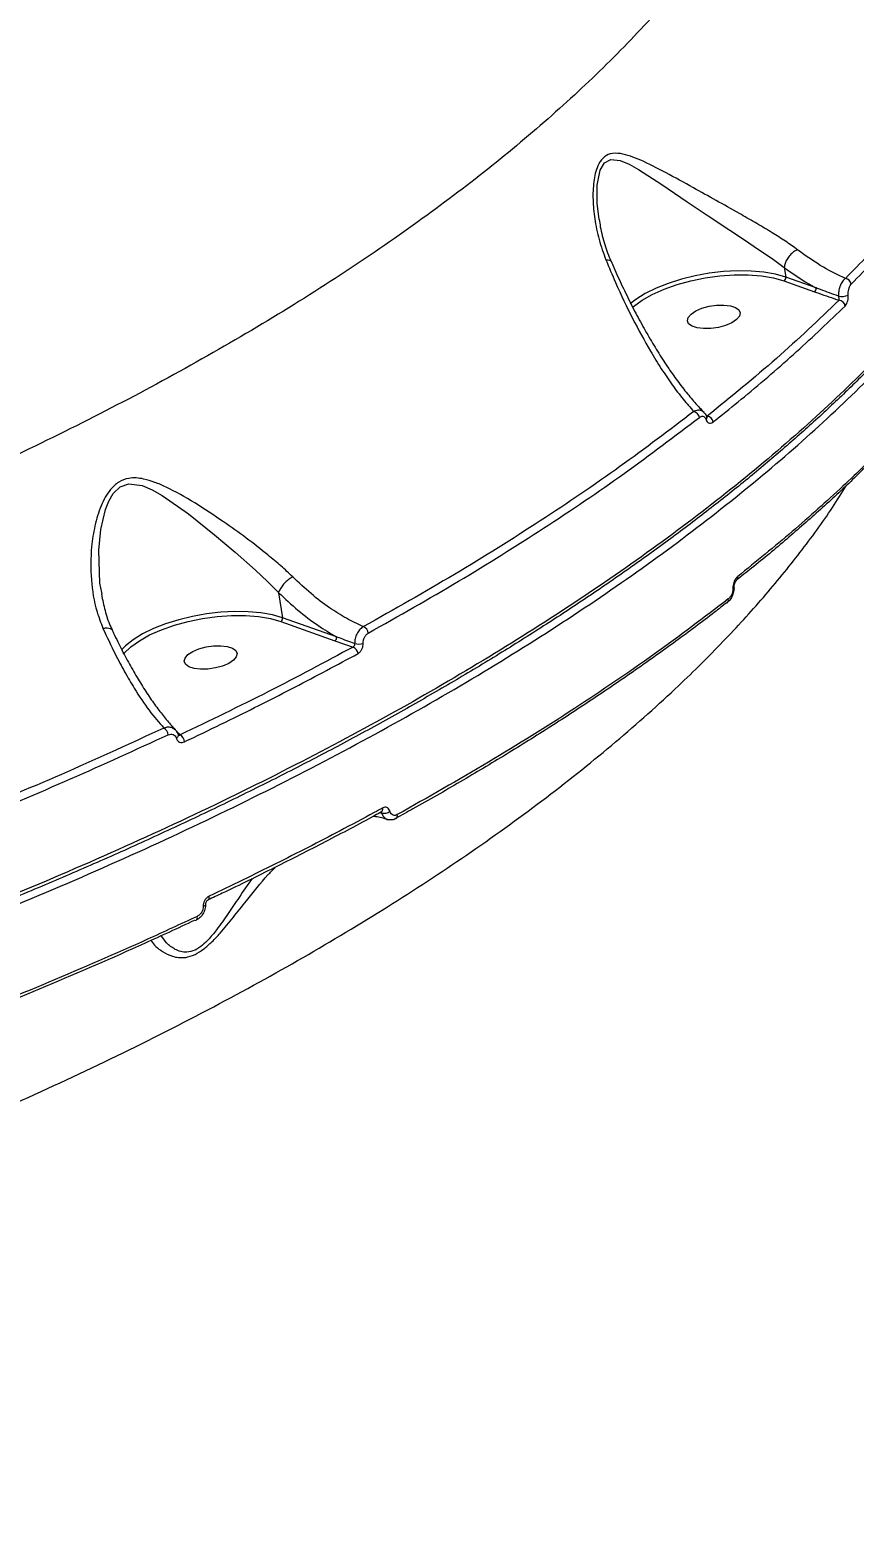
# Model space of a CAD drawing. Header units: millimetres. Extents: x -6028 to 5958, y -6064 to 4137.
# Drawn here: x 1688.6 to 1827.5, y -788.9 to -536.3 of the extents above; entities that cross this region are included whole.
import ezdxf

# ---------------------------------------------------------------- set-up
doc = ezdxf.new("R2010")
doc.units = ezdxf.units.MM
for name, color, linetype in [('DIKOM_ОБЪЕКТ', 7, 'Continuous'), ('DIKOM_РАЗМЕР_ЗОНА', 7, 'Continuous'), ('DIKOM_РАЗМЕР_ОБЪЕКТА', 7, 'Continuous')]:
    doc.layers.add(name, color=color, linetype=linetype)
doc.styles.add('style1', font='arial.ttf', dxfattribs={"width": 0.8})
doc.dimstyles.new('1-50', dxfattribs={"dimtxt": 300, "dimasz": 200, "dimexe": 100, "dimexo": 0, "dimgap": 100, "dimtad": 1, "dimtxsty": 'style1', "dimcen": 200, "dimclrd": 7, "dimclre": 7, "dimclrt": 7, "dimadec": 1, "dimazin": 2, "dimtfac": 1, "dimtmove": 0, "dimatfit": 2, "dimfxl": 0, "dimlwd": 25, "dimlwe": 18, "dimarcsym": 0})

# ---------------------------------------------------------------- blocks, each defined once
blk = doc.blocks.new('*D9')
at = {"layer": 'Defpoints', "color": 0, "transparency": 16777216}
for p in [(-6027.56, 1459.58), (4556.58, 1382.7), (4556.58, -5964.37)]:
    blk.add_point(p, dxfattribs=at)
at = {"layer": 'DIKOM_РАЗМЕР_ЗОНА', "color": 7, "lineweight": 18, "transparency": 16777216}
for p, q in [((-6027.56, 1459.58), (-6027.56, -6064.37)), ((4556.58, 1382.7), (4556.58, -6064.37))]:
    blk.add_line(p, q, dxfattribs=at)
at = {"layer": 'DIKOM_РАЗМЕР_ЗОНА', "color": 7, "lineweight": 25, "transparency": 16777216}
blk.add_line((-5827.56, -5964.37), (4356.58, -5964.37), dxfattribs=at)
at = {"layer": 'DIKOM_РАЗМЕР_ЗОНА', "color": 7, "transparency": 16777216}
for points in [[(-5827.56, -5931.03), (-5827.56, -5997.7), (-6027.56, -5964.37)], [(4356.58, -5931.03), (4356.58, -5997.7), (4556.58, -5964.37)]]:
    blk.add_solid(points, dxfattribs=at)
at = {"layer": 'DIKOM_РАЗМЕР_ЗОНА', "color": 7, "transparency": 16777216, "insert": (157.08, -5711.2), "char_height": 300, "attachment_point": 5, "style": 'style1'}
blk.add_mtext('10600', dxfattribs=at)
blk = doc.blocks.new('*D10')
at = {"layer": 'Defpoints', "color": 0, "transparency": 16777216}
for p in [(1555.59, 4137.49), (5858.35, 4137.49), (1555.59, -4898.38)]:
    blk.add_point(p, dxfattribs=at)
at = {"layer": 'DIKOM_РАЗМЕР_ЗОНА', "color": 7, "lineweight": 18, "transparency": 16777216}
for p, q in [((1555.59, 4137.49), (5958.35, 4137.49)), ((1555.59, -4898.38), (5958.35, -4898.38))]:
    blk.add_line(p, q, dxfattribs=at)
at = {"layer": 'DIKOM_РАЗМЕР_ЗОНА', "color": 7, "lineweight": 25, "transparency": 16777216}
blk.add_line((5858.35, -4698.38), (5858.35, 3937.49), dxfattribs=at)
at = {"layer": 'DIKOM_РАЗМЕР_ЗОНА', "color": 7, "transparency": 16777216}
for points in [[(5825.01, 3937.49), (5891.68, 3937.49), (5858.35, 4137.49)], [(5825.01, -4698.38), (5891.68, -4698.38), (5858.35, -4898.38)]]:
    blk.add_solid(points, dxfattribs=at)
at = {"layer": 'DIKOM_РАЗМЕР_ЗОНА', "color": 7, "transparency": 16777216, "insert": (5605.17, 52.12), "char_height": 300, "attachment_point": 5, "rotation": 90, "style": 'style1'}
blk.add_mtext('9050', dxfattribs=at)
blk = doc.blocks.new('*D11')
at = {"layer": 'Defpoints', "color": 0, "transparency": 16777216}
for p in [(259.43, 2965.58), (1920.55, -3002.33), (4022.59, -3002.33)]:
    blk.add_point(p, dxfattribs=at)
at = {"layer": 'DIKOM_РАЗМЕР_ОБЪЕКТА', "color": 7, "lineweight": 18, "transparency": 16777216}
for p, q in [((259.43, 2965.58), (4122.59, 2965.58)), ((1920.55, -3002.33), (4122.59, -3002.33))]:
    blk.add_line(p, q, dxfattribs=at)
at = {"layer": 'DIKOM_РАЗМЕР_ОБЪЕКТА', "color": 7, "lineweight": 25, "transparency": 16777216}
blk.add_line((4022.59, 2765.58), (4022.59, -2802.33), dxfattribs=at)
at = {"layer": 'DIKOM_РАЗМЕР_ОБЪЕКТА', "color": 7, "transparency": 16777216}
for points in [[(3989.25, 2765.58), (4055.92, 2765.58), (4022.59, 2965.58)], [(3989.25, -2802.33), (4055.92, -2802.33), (4022.59, -3002.33)]]:
    blk.add_solid(points, dxfattribs=at)
at = {"layer": 'DIKOM_РАЗМЕР_ОБЪЕКТА', "color": 7, "transparency": 16777216, "insert": (3769.41, -24.42), "char_height": 300, "attachment_point": 5, "rotation": 90, "style": 'style1'}
blk.add_mtext('6000', dxfattribs=at)
blk = doc.blocks.new('*D12')
at = {"layer": 'Defpoints', "color": 0, "transparency": 16777216}
for p in [(3056.58, 1987.9), (-4027.97, 676.5), (3056.58, -3714.77)]:
    blk.add_point(p, dxfattribs=at)
at = {"layer": 'DIKOM_РАЗМЕР_ОБЪЕКТА', "color": 7, "lineweight": 18, "transparency": 16777216}
for p, q in [((3056.58, 1987.9), (3056.58, -3814.77)), ((-4027.97, 676.5), (-4027.97, -3814.77))]:
    blk.add_line(p, q, dxfattribs=at)
at = {"layer": 'DIKOM_РАЗМЕР_ОБЪЕКТА', "color": 7, "lineweight": 25, "transparency": 16777216}
blk.add_line((-3827.97, -3714.77), (2856.58, -3714.77), dxfattribs=at)
at = {"layer": 'DIKOM_РАЗМЕР_ОБЪЕКТА', "color": 7, "transparency": 16777216}
for points in [[(-3827.97, -3681.44), (-3827.97, -3748.11), (-4027.97, -3714.77)], [(2856.58, -3681.44), (2856.58, -3748.11), (3056.58, -3714.77)]]:
    blk.add_solid(points, dxfattribs=at)
at = {"layer": 'DIKOM_РАЗМЕР_ОБЪЕКТА', "color": 7, "transparency": 16777216, "insert": (20, -3461.6), "char_height": 300, "attachment_point": 5, "style": 'style1'}
blk.add_mtext('7100', dxfattribs=at)

msp = doc.modelspace()

# ---------------------------------------------------------------- linework, layer by layer
at = {"layer": 'DIKOM_ОБЪЕКТ', "color": 7, "linetype": 'Continuous', "lineweight": 15}
for p, q in [((1815.711, -576.379), (1815.711, -576.383)), ((1815.711, -576.383), (1815.966, -577.982)), ((1821.109, -579.806), (1815.966, -577.982)), ((1815.667, -578.618), (1820.809, -580.443)), ((1802.754, -601.398), (1802.462, -601.131)), ((1700.78, -631.418), (1700.719, -631.11)), ((1730.53, -631.16), (1731.205, -635.386)), ((1730.905, -636.022), (1740.007, -639.252)), ((1740.307, -638.615), (1731.205, -635.386)), ((1740.007, -639.252), (1743.077, -640.319)), ((1713.922, -655.142), (1713.333, -654.598)), ((1747.633, -668.207), (1747.888, -668.291)), ((1750.264, -669.24), (1750.308, -669.219))]:
    msp.add_line(p, q, dxfattribs=at)
at = {"layer": 'DIKOM_ОБЪЕКТ', "color": 7, "linetype": 'Continuous', "lineweight": 15, "flags": 128}
for points in [[(1784.537, -568.277), (1784.206, -565.547), (1784.212, -562.5), (1784.721, -559.942), (1785.461, -558.727), (1786.513, -558.185), (1788.084, -558.346), (1789.605, -558.972), (1791.172, -559.846), (1795.112, -562.391), (1799.356, -565.292), (1802.884, -567.663), (1806.549, -570.089), (1808.997, -571.701), (1811.408, -573.307), (1813.659, -574.859), (1815.711, -576.379), (1815.711, -576.379), (1815.711, -576.379)], [(1815.966, -577.982), (1814.239, -577.492), (1812.284, -577.149), (1810.144, -576.959), (1807.867, -576.927), (1805.5, -577.054), (1803.096, -577.335), (1800.707, -577.766), (1798.385, -578.338), (1796.179, -579.037), (1794.138, -579.848), (1792.306, -580.755), (1790.723, -581.736), (1789.753, -582.481)], [(1790.155, -583.063), (1790.318, -582.925), (1791.756, -581.882), (1793.487, -580.907), (1795.468, -580.023), (1797.652, -579.251), (1799.985, -578.61), (1802.411, -578.116), (1804.872, -577.78), (1807.308, -577.611), (1809.661, -577.612), (1811.873, -577.784), (1813.891, -578.122), (1815.667, -578.618)], [(1799.394, -585.321), (1799.532, -584.764), (1800.02, -584.2), (1800.817, -583.674), (1801.859, -583.229), (1803.063, -582.901), (1804.33, -582.716), (1805.558, -582.691), (1806.647, -582.826), (1807.509, -583.11), (1808.074, -583.522), (1808.297, -584.026), (1808.159, -584.583), (1807.672, -585.147), (1806.874, -585.673), (1805.832, -586.118), (1804.628, -586.446), (1803.361, -586.631), (1802.134, -586.656), (1801.045, -586.521), (1800.183, -586.237), (1799.617, -585.826), (1799.394, -585.321)], [(1700.719, -631.11), (1700.414, -629.571), (1700.236, -623.994), (1700.574, -620.506), (1701.375, -617.13), (1701.93, -615.726), (1702.667, -614.46), (1703.855, -613.301), (1705.311, -612.794), (1707.538, -613.105), (1709.243, -613.833), (1710.915, -614.787), (1715.33, -617.861), (1719.747, -621.386), (1723.229, -624.316), (1726.636, -627.346), (1728.65, -629.248), (1730.529, -631.153), (1730.531, -631.154), (1730.531, -631.154)], [(1806.04, -632.903), (1806.064, -632.887), (1806.091, -632.867)], [(1731.205, -635.386), (1729.484, -634.898), (1727.537, -634.555), (1725.407, -634.365), (1723.139, -634.331), (1720.782, -634.454), (1718.387, -634.731), (1716.006, -635.158), (1713.689, -635.723), (1711.487, -636.416), (1709.447, -637.221), (1707.613, -638.121), (1706.024, -639.096), (1704.715, -640.126), (1704.049, -640.792)], [(1704.351, -641.524), (1704.489, -641.362), (1705.612, -640.282), (1707.059, -639.246), (1708.794, -638.277), (1710.775, -637.4), (1712.956, -636.635), (1715.284, -636), (1717.703, -635.511), (1720.155, -635.179), (1722.582, -635.013), (1724.924, -635.017), (1727.127, -635.19), (1729.136, -635.527), (1730.905, -636.022)], [(1714.633, -642.725), (1714.771, -642.168), (1715.258, -641.604), (1716.055, -641.078), (1717.098, -640.633), (1718.301, -640.305), (1719.568, -640.12), (1720.796, -640.095), (1721.885, -640.23), (1722.747, -640.514), (1723.312, -640.925), (1723.535, -641.43), (1723.397, -641.987), (1722.91, -642.551), (1722.113, -643.077), (1721.07, -643.522), (1719.867, -643.85), (1718.6, -644.035), (1717.372, -644.06), (1716.283, -643.925), (1715.421, -643.641), (1714.856, -643.23), (1714.633, -642.725)], [(1713.294, -655.689), (1713.405, -655.607), (1713.498, -655.521), (1713.569, -655.433), (1713.618, -655.346), (1713.642, -655.261), (1713.642, -655.181), (1713.635, -655.154)], [(1718.197, -683.734), (1718.192, -683.772), (1718.162, -683.827), (1718.109, -683.88), (1718.031, -683.931), (1717.933, -683.977), (1717.815, -684.017)], [(1718.633, -682.95), (1718.677, -682.926), (1718.753, -682.854), (1718.808, -682.75), (1718.841, -682.619), (1718.851, -682.467), (1718.836, -682.298)]]:
    msp.add_lwpolyline(points, dxfattribs=at)
at = {"layer": 'DIKOM_ОБЪЕКТ', "color": 7, "linetype": 'Continuous', "lineweight": 15}
for centre, radius, start, end in [((1815.343, -578.077), 0.631, 300.85104, 8.70481), ((1825.846, -579.381), 1.196, 11.0887, 81.1082), ((1820.486, -579.902), 0.63, 300.84258, 8.73234), ((1825.407, -578.434), 2.805, 258.77634, 292.90351), ((1824.808, -583.074), 1.195, 10.83405, 82.90088), ((1800.171, -601.855), 1.268, 10.17513, 75.46209), ((1802.272, -601.698), 0.424, 312.02688, 10.25869), ((1802.493, -602.623), 1.252, 9.9757, 77.99112), ((1807.217, -628.573), 0.678, 309.52981, 12.35419), ((1807.005, -630.119), 0.248, 287.21887, 346.87713), ((1805.631, -632.361), 0.684, 312.28829, 12.10754), ((1730.581, -635.481), 0.631, 300.85851, 8.7156), ((1739.684, -638.711), 0.63, 300.84258, 8.73234), ((1744.203, -638.187), 1.45, 8.65447, 64.13736), ((1742.49, -641.626), 1.433, 8.20787, 65.79998), ((1743.991, -637.19), 2.628, 255.45913, 287.30208), ((1710.339, -655.328), 1.602, 8.05101, 57.4086), ((1713.143, -656.486), 1.554, 7.6339, 59.914), ((1747.495, -667.62), 0.593, 305.86374, 17.5985), ((1748.287, -666.687), 1.653, 256.02785, 307.29727), ((1749.943, -668.741), 0.602, 307.33401, 16.95288), ((1716.489, -686.056), 0.322, 247.94103, 294.77605), ((1716.258, -685.895), 0.582, 308.96783, 18.97452)]:
    msp.add_arc(centre, radius, start, end, dxfattribs=at)
for points, knots in [([(1822.331, -486.093), (1821.326, -489.175), (1819.317, -495.341), (1814.854, -504.666), (1809.295, -514.102), (1802.503, -523.629), (1794.501, -533.211), (1785.458, -542.64), (1775.432, -551.885), (1764.497, -560.922), (1752.477, -569.899), (1739.366, -578.78), (1725.185, -587.531), (1710.242, -595.961), (1694.606, -604.05), (1678.358, -611.782), (1661.239, -619.282), (1643.272, -626.512), (1624.5, -633.439), (1605.323, -639.915), (1585.818, -645.928), (1566.063, -651.474), (1545.748, -656.64), (1524.92, -661.392), (1503.642, -665.7), (1482.362, -669.475), (1461.151, -672.713), (1440.079, -675.424), (1418.821, -677.65), (1397.445, -679.359), (1376.022, -680.537), (1356.496, -681.102), (1338.835, -681.228), (1328.331, -681.029), (1323.074, -680.929)], [0, 0, 0, 0, 0.03117829, 0.06238085, 0.09355914, 0.12564394, 0.15775503, 0.1898398, 0.2210201, 0.25222425, 0.2834045, 0.31548956, 0.34760088, 0.37968606, 0.4108889, 0.44211579, 0.4733187, 0.50542548, 0.53755842, 0.56966526, 0.60091958, 0.63219774, 0.66345209, 0.69560995, 0.72779388, 0.75995184, 0.79128411, 0.82264052, 0.8539729, 0.8862089, 0.91847109, 0.95070721, 0.97533043, 1, 1, 1, 1]), ([(1262.195, -748.161), (1266.22, -748.525), (1277.144, -749.513), (1295.475, -750.648), (1317.272, -751.409), (1339.548, -751.581), (1362.189, -751.174), (1385.092, -750.186), (1408.187, -748.614), (1431.44, -746.451), (1454.809, -743.711), (1478.22, -740.408), (1501.564, -736.559), (1524.733, -732.18), (1547.651, -727.28), (1570.276, -721.857), (1592.576, -715.931), (1614.484, -709.523), (1635.9, -702.666), (1656.721, -695.39), (1676.879, -687.714), (1696.325, -679.643), (1715.042, -671.198), (1732.977, -662.409), (1750.049, -653.317), (1766.177, -643.964), (1781.301, -634.377), (1795.376, -624.568), (1808.399, -614.557), (1820.34, -604.377), (1831.144, -594.075), (1840.76, -583.7), (1848.751, -573.769), (1855.299, -564.298), (1860.591, -555.298), (1864.944, -546.302), (1868.342, -537.352), (1870.759, -528.527), (1872.189, -519.85), (1872.672, -512.212), (1872.43, -507.488), (1872.331, -505.563)], [0, 0, 0, 0, 0.0156528, 0.0424899, 0.0694116, 0.0963763, 0.123341, 0.1502627, 0.1770999, 0.2039369, 0.2308585, 0.2578233, 0.284788, 0.3117097, 0.3385468, 0.3653839, 0.3923055, 0.4192703, 0.446235, 0.4731567, 0.4999938, 0.5268308, 0.5537525, 0.5807172, 0.607682, 0.6346036, 0.6614407, 0.6882777, 0.7151993, 0.7421642, 0.7691288, 0.7960504, 0.8228874, 0.8459665, 0.8691683, 0.8923974, 0.9156265, 0.938828, 0.9615882, 0.9843481, 1, 1, 1, 1]), ([(1869.821, -528.624), (1869.762, -528.937), (1869.072, -532.606), (1866.527, -539.833), (1862.055, -550.279), (1856.088, -560.881), (1848.93, -571.389), (1840.59, -581.773), (1831.156, -592.003), (1820.472, -602.244), (1808.523, -612.461), (1795.319, -622.617), (1781.151, -632.489), (1766.092, -642.05), (1750.229, -651.278), (1733.305, -660.326), (1715.334, -669.152), (1696.353, -677.721), (1677.01, -685.748), (1657.418, -693.23), (1637.685, -700.18), (1617.256, -706.801), (1596.168, -713.057), (1574.475, -718.92), (1552.354, -724.336), (1529.864, -729.279), (1507.074, -733.732), (1483.908, -737.702), (1460.43, -741.155), (1436.717, -744.066), (1413.291, -746.37), (1390.226, -748.075), (1367.584, -749.199), (1345, -749.76), (1322.551, -749.735), (1300.334, -749.097), (1280.085, -747.978), (1267.483, -746.863), (1261.909, -746.37)], [0, 0, 0, 0, 0.0026547, 0.0310512, 0.0602728, 0.0895179, 0.1187392, 0.1471356, 0.175554, 0.2039507, 0.2331719, 0.2624172, 0.2916385, 0.320035, 0.3484534, 0.3768499, 0.4060713, 0.4353165, 0.4645379, 0.4919119, 0.5193056, 0.5466797, 0.57479, 0.6029214, 0.6310317, 0.6594283, 0.6878468, 0.7162434, 0.7454648, 0.77471, 0.8039315, 0.832328, 0.8607465, 0.8891431, 0.9183645, 0.9476098, 0.9768312, 1, 1, 1, 1]), ([(1869.862, -528.938), (1869.741, -529.478), (1869.247, -531.685), (1868.063, -535.583), (1866.307, -540.626), (1864.22, -545.688), (1861.829, -550.766), (1859.126, -555.863), (1856.113, -560.981), (1852.785, -566.12), (1849.147, -571.277), (1845.21, -576.435), (1840.988, -581.573), (1836.495, -586.675), (1831.734, -591.739), (1826.702, -596.767), (1821.4, -601.761), (1815.826, -606.724), (1809.979, -611.656), (1803.858, -616.558), (1797.46, -621.432), (1790.782, -626.28), (1783.826, -631.102), (1776.607, -635.885), (1769.156, -640.609), (1761.499, -645.257), (1753.646, -649.823), (1745.595, -654.31), (1737.341, -658.72), (1728.884, -663.054), (1720.22, -667.315), (1711.349, -671.503), (1702.266, -675.619), (1692.968, -679.665), (1683.453, -683.641), (1673.738, -687.54), (1663.865, -691.345), (1653.869, -695.042), (1643.766, -698.624), (1633.547, -702.097), (1623.211, -705.46), (1612.758, -708.715), (1602.187, -711.861), (1591.501, -714.898), (1580.698, -717.825), (1569.779, -720.643), (1558.742, -723.352), (1547.599, -725.949), (1536.381, -728.427), (1525.122, -730.778), (1513.845, -732.996), (1502.555, -735.081), (1491.25, -737.034), (1479.932, -738.856), (1468.598, -740.545), (1457.25, -742.102), (1445.889, -743.527), (1434.514, -744.821), (1423.125, -745.981), (1411.728, -747.009), (1400.347, -747.902), (1389.021, -748.656), (1377.777, -749.269), (1366.626, -749.741), (1355.564, -750.072), (1344.593, -750.264), (1333.71, -750.315), (1322.918, -750.226), (1312.215, -749.997), (1301.604, -749.628), (1291.082, -749.119), (1280.657, -748.465), (1271.041, -747.742), (1264.97, -747.172), (1262.287, -746.92)], [0, 0, 0, 0, 0.004518, 0.0184687, 0.0324104, 0.0463585, 0.0603234, 0.0743202, 0.0883637, 0.1024689, 0.1166507, 0.1308769, 0.1450498, 0.1591519, 0.1732005, 0.1872109, 0.2011992, 0.2151805, 0.2291698, 0.2431786, 0.2572225, 0.2713175, 0.2854794, 0.2997038, 0.3139069, 0.3280253, 0.3420835, 0.3560977, 0.3700836, 0.3840574, 0.3980348, 0.4120273, 0.42605, 0.4401191, 0.4542505, 0.4684558, 0.4826627, 0.4967713, 0.5108346, 0.5248637, 0.5388701, 0.5528653, 0.5668606, 0.580865, 0.5948886, 0.6089426, 0.6230383, 0.637187, 0.651354, 0.6654785, 0.6795547, 0.6935938, 0.7076073, 0.7216062, 0.7356021, 0.7496049, 0.7636233, 0.7776687, 0.7917523, 0.8058854, 0.8200563, 0.8342012, 0.8482911, 0.8623412, 0.8763626, 0.8903665, 0.9043643, 0.9183669, 0.9323818, 0.9464205, 0.9604939, 0.9746134, 0.9887818, 1, 1, 1, 1]), ([(1851.665, -546.82), (1849.936, -549.436), (1846.477, -554.669), (1840.37, -562.526), (1833.65, -570.38), (1828.571, -575.592), (1826.031, -578.199)], [0, 0, 0, 0, 0.249097, 0.4981935, 0.7490975, 1, 1, 1, 1]), ([(1827.02, -579.15), (1829.548, -576.557), (1834.603, -571.37), (1841.331, -563.517), (1847.475, -555.624), (1850.967, -550.341), (1852.714, -547.7)], [0, 0, 0, 0, 0.2490987, 0.4981942, 0.7490977, 1, 1, 1, 1]), ([(1817.947, -573.369), (1817.869, -573.309), (1817.159, -572.777), (1815.684, -571.757), (1813.345, -570.283), (1810.809, -568.778), (1807.725, -567.013), (1804.203, -565.032), (1800.015, -562.711), (1795.742, -560.33), (1792.279, -558.577), (1789.79, -557.559), (1788.053, -557.089), (1786.458, -557.07), (1785.128, -557.809), (1784.109, -559.401), (1783.542, -561.898), (1783.431, -564.963), (1783.75, -568.259), (1784.431, -571.663), (1785.253, -573.927), (1785.664, -575.059)], [0, 0, 0, 0, 0.0056297, 0.0508124, 0.0960143, 0.1438695, 0.1917649, 0.2633144, 0.3349773, 0.4270902, 0.5191816, 0.5590168, 0.5987822, 0.6438178, 0.6799271, 0.7160686, 0.7691221, 0.8237205, 0.878454, 0.9392283, 1, 1, 1, 1]), ([(1784.544, -568.277), (1784.601, -568.681), (1784.803, -570.101), (1785.404, -572.474), (1786.138, -574.378), (1786.497, -575.31)], [0, 0, 0, 0, 0.1690019, 0.5932574, 1, 1, 1, 1]), ([(1817.947, -573.369), (1817.915, -573.382), (1817.704, -573.465), (1817.275, -573.718), (1816.694, -574.247), (1816.189, -574.934), (1815.824, -575.685), (1815.749, -576.148), (1815.711, -576.379)], [0, 0, 0, 0, 0.0319382, 0.2048557, 0.4036359, 0.6024207, 0.8011869, 1, 1, 1, 1]), ([(1826.031, -578.199), (1824.805, -577.623), (1822.124, -576.365), (1819.416, -574.422), (1817.947, -573.369)], [0, 0, 0, 0, 0.4574543, 1, 1, 1, 1]), ([(1785.664, -575.059), (1785.7, -575.057), (1785.946, -575.041), (1786.294, -575.09), (1786.54, -575.2), (1786.538, -575.307), (1786.538, -575.313)], [0, 0, 0, 0, 0.07721153, 0.533668, 0.97514171, 1, 1, 1, 1]), ([(1785.664, -575.059), (1786.2, -576.341), (1787.662, -579.833), (1790.181, -585.09), (1792.78, -589.851), (1795.01, -593.472), (1796.852, -596.18), (1798.688, -598.614), (1799.889, -599.956), (1800.489, -600.627)], [0, 0, 0, 0, 0.1128021, 0.3073745, 0.5062351, 0.6280271, 0.7498313, 0.8749155, 1, 1, 1, 1]), ([(1786.551, -575.308), (1786.696, -575.651), (1787.304, -577.093), (1788.433, -579.528), (1789.938, -582.613), (1791.51, -585.596), (1793.132, -588.465), (1794.793, -591.189), (1796.474, -593.737), (1798.162, -596.086), (1799.829, -598.187), (1801.187, -599.758), (1801.958, -600.515), (1802.208, -600.761)], [0, 0, 0, 0, 0.0293862, 0.1232899, 0.2195805, 0.3183609, 0.4195673, 0.5229459, 0.6280264, 0.7342132, 0.8415822, 0.9485352, 1, 1, 1, 1]), ([(1815.711, -576.383), (1817.294, -577.476), (1819.094, -578.719), (1820.891, -579.689), (1821.109, -579.806)], [0, 0, 0, 0, 0.8785864, 1, 1, 1, 1]), ([(1826.031, -578.199), (1825.981, -578.238), (1825.763, -578.409), (1825.415, -578.847), (1825.078, -579.573), (1824.87, -580.383), (1824.864, -580.916), (1824.861, -581.185)], [0, 0, 0, 0, 0.0735243, 0.319838, 0.5507652, 0.7734335, 1, 1, 1, 1]), ([(1820.809, -580.443), (1821.051, -580.528), (1822.427, -581.013), (1823.813, -581.493), (1824.955, -581.888)], [0, 0, 0, 0, 0.1757249, 1, 1, 1, 1]), ([(1824.861, -581.185), (1823.851, -580.823), (1822.599, -580.375), (1821.351, -579.899), (1821.109, -579.806)], [0, 0, 0, 0, 0.8058697, 1, 1, 1, 1]), ([(1826.498, -581.017), (1826.494, -580.853), (1826.486, -580.524), (1826.573, -580.023), (1826.726, -579.569), (1826.89, -579.289), (1826.996, -579.176), (1827.02, -579.15)], [0, 0, 0, 0, 0.2211239, 0.4418933, 0.6745213, 0.9251324, 1, 1, 1, 1]), ([(1824.955, -581.888), (1821.522, -585.165), (1814.645, -591.728), (1806.721, -598.171), (1802.754, -601.398)], [0, 0, 0, 0, 0.4992709, 1, 1, 1, 1]), ([(1803.726, -602.406), (1804.084, -602.122), (1805.87, -600.702), (1810.7, -596.761), (1817.945, -590.541), (1823.301, -585.415), (1825.981, -582.849)], [0, 0, 0, 0, 0.04414261, 0.22071903, 0.6100138, 1, 1, 1, 1]), ([(1824.861, -581.185), (1824.869, -581.235), (1824.879, -581.293), (1824.898, -581.413), (1824.918, -581.549), (1824.939, -581.718), (1824.951, -581.827), (1824.954, -581.877), (1824.955, -581.888)], [0, 0, 0, 0, 0.16000909, 0.18650567, 0.39655752, 0.63995639, 0.91740827, 1, 1, 1, 1]), ([(1825.981, -582.849), (1826.005, -582.824), (1826.109, -582.715), (1826.272, -582.443), (1826.424, -581.999), (1826.511, -581.504), (1826.503, -581.18), (1826.498, -581.017)], [0, 0, 0, 0, 0.0733313, 0.3224839, 0.5550583, 0.7773822, 1, 1, 1, 1]), ([(1800.489, -600.627), (1796.397, -603.738), (1788.213, -609.959), (1774.69, -619.111), (1760.342, -628.128), (1750.004, -633.964), (1744.835, -636.883)], [0, 0, 0, 0, 0.2485943, 0.4971902, 0.7485949, 1, 1, 1, 1]), ([(1802.182, -600.789), (1802.095, -600.703), (1801.852, -600.463), (1801.302, -600.362), (1800.804, -600.467), (1800.533, -600.605), (1800.489, -600.627)], [0, 0, 0, 0, 0.1986378, 0.5510733, 0.9270608, 1, 1, 1, 1]), ([(1802.198, -600.81), (1802.275, -600.88), (1802.511, -601.092), (1802.617, -601.408), (1802.688, -601.621)], [0, 0, 0, 0, 0.3276813, 1, 1, 1, 1]), ([(1745.636, -637.969), (1750.76, -635.077), (1761.007, -629.293), (1775.35, -620.294), (1788.972, -611.089), (1797.27, -604.783), (1801.419, -601.631)], [0, 0, 0, 0, 0.248595, 0.4971901, 0.7485956, 1, 1, 1, 1]), ([(1801.419, -601.631), (1801.562, -601.544), (1801.814, -601.391), (1802.154, -601.446), (1802.41, -601.643), (1802.507, -601.889), (1802.556, -602.013)], [0, 0, 0, 0, 0.3292068, 0.5798008, 0.7886119, 1, 1, 1, 1]), ([(1802.556, -602.013), (1802.608, -602.142), (1802.71, -602.399), (1802.981, -602.601), (1803.312, -602.64), (1803.574, -602.524), (1803.711, -602.418), (1803.726, -602.406)], [0, 0, 0, 0, 0.2147392, 0.4258878, 0.6817328, 0.9641352, 1, 1, 1, 1]), ([(1802.754, -601.398), (1802.743, -601.462), (1802.726, -601.57), (1802.697, -601.602), (1802.685, -601.615)], [0, 0, 0, 0, 0.5923494, 1, 1, 1, 1]), ([(1802.689, -601.62), (1802.69, -601.625), (1802.696, -601.652), (1802.707, -601.664), (1802.7, -601.656), (1802.699, -601.654)], [0, 0, 0, 0, 0.12788699, 0.80240931, 1, 1, 1, 1]), ([(1829.911, -609.498), (1829.031, -610.37), (1826.449, -612.926), (1821.869, -617.135), (1816.183, -622.115), (1811.433, -626.095), (1808.494, -628.401), (1807.634, -629.076)], [0, 0, 0, 0, 0.1318908, 0.3869021, 0.6412658, 0.8949216, 1, 1, 1, 1]), ([(1830.134, -608.872), (1829.836, -609.163), (1828.351, -610.617), (1824.134, -614.628), (1817.185, -620.881), (1810.983, -625.911), (1807.879, -628.428)], [0, 0, 0, 0, 0.0441447, 0.2207207, 0.6100174, 1, 1, 1, 1]), ([(1340.041, -787.255), (1345.941, -787.241), (1357.75, -787.214), (1375.798, -786.665), (1394.033, -785.749), (1412.684, -784.41), (1431.715, -782.637), (1451.09, -780.414), (1470.496, -777.775), (1490.439, -774.635), (1510.867, -770.954), (1531.709, -766.704), (1552.541, -761.952), (1573.289, -756.691), (1593.876, -750.928), (1613.824, -744.795), (1633.079, -738.324), (1651.606, -731.552), (1669.729, -724.36), (1687.366, -716.754), (1704.441, -708.752), (1720.564, -700.536), (1735.703, -692.14), (1749.849, -683.601), (1763.245, -674.771), (1775.811, -665.671), (1787.482, -656.324), (1797.307, -647.554), (1805.505, -639.42), (1812.343, -631.933), (1818.467, -624.397), (1823.091, -618.117), (1825.391, -614.364), (1826.144, -613.134)], [0, 0, 0, 0, 0.030455, 0.0609464, 0.0914376, 0.1218925, 0.1535962, 0.1853412, 0.2170861, 0.2487897, 0.2832608, 0.3177585, 0.3522295, 0.3877075, 0.4232145, 0.4586923, 0.4930495, 0.5274331, 0.56179, 0.5971495, 0.632538, 0.6678975, 0.7021732, 0.736475, 0.7707506, 0.806025, 0.8413281, 0.8766025, 0.9039811, 0.9313596, 0.9589568, 0.9865538, 1, 1, 1, 1]), ([(1732.905, -628.497), (1732.251, -627.877), (1730.944, -626.639), (1728.311, -624.437), (1725.069, -621.927), (1720.901, -618.964), (1716.395, -615.957), (1712.54, -613.78), (1709.68, -612.526), (1707.585, -611.88), (1705.485, -611.706), (1703.543, -612.416), (1701.856, -613.97), (1700.477, -616.556), (1699.488, -619.878), (1698.859, -624.092), (1698.816, -628.995), (1699.57, -633.642), (1700.573, -636.245), (1700.93, -637.174)], [0, 0, 0, 0, 0.0447752, 0.0895816, 0.1609578, 0.2324503, 0.3238546, 0.4152089, 0.4505978, 0.485927, 0.5329381, 0.5664202, 0.5997998, 0.6530903, 0.7108093, 0.7686682, 0.859285, 0.9497911, 1, 1, 1, 1]), ([(1732.905, -628.497), (1732.871, -628.514), (1732.719, -628.59), (1732.348, -628.815), (1731.792, -629.259), (1731.214, -629.883), (1730.752, -630.552), (1730.604, -630.953), (1730.531, -631.154)], [0, 0, 0, 0, 0.0350339, 0.1552636, 0.3664396, 0.5776207, 0.788823, 1, 1, 1, 1]), ([(1744.835, -636.883), (1744.8, -636.868), (1743.842, -636.462), (1741.932, -635.52), (1739.006, -633.687), (1735.966, -631.393), (1733.93, -629.466), (1732.905, -628.497)], [0, 0, 0, 0, 0.0089034, 0.2417858, 0.4772782, 0.7368264, 1, 1, 1, 1]), ([(1807.879, -628.428), (1807.808, -628.491), (1807.633, -628.647), (1807.396, -628.996), (1807.204, -629.441), (1807.085, -629.906), (1807.081, -630.206), (1807.079, -630.356)], [0, 0, 0, 0, 0.1655151, 0.4120276, 0.6200634, 0.809689, 1, 1, 1, 1]), ([(1700.685, -631.432), (1700.866, -632.342), (1701.23, -634.17), (1701.862, -636.17), (1702.379, -637.205), (1702.488, -637.424)], [0, 0, 0, 0, 0.4385601, 0.8807969, 1, 1, 1, 1]), ([(1730.531, -631.154), (1730.53, -631.155), (1730.53, -631.157), (1730.53, -631.159), (1730.53, -631.16)], [0, 0, 0, 0, 0.6637576, 1, 1, 1, 1]), ([(1730.53, -631.16), (1731.608, -632.171), (1733.777, -634.209), (1737.066, -636.705), (1739.25, -637.992), (1740.307, -638.615)], [0, 0, 0, 0, 0.33721001, 0.67913612, 1, 1, 1, 1]), ([(1807.245, -630.175), (1807.246, -630.181), (1807.28, -630.446), (1807.201, -631.016), (1806.945, -631.8), (1806.569, -632.45), (1806.221, -632.722), (1806.07, -632.84)], [0, 0, 0, 0, 0.0056392, 0.2602924, 0.5176678, 0.7909688, 1, 1, 1, 1]), ([(1807.079, -630.356), (1807.077, -630.503), (1807.073, -630.796), (1806.957, -631.246), (1806.769, -631.674), (1806.539, -632.008), (1806.368, -632.157), (1806.299, -632.218)], [0, 0, 0, 0, 0.1920694, 0.3835888, 0.5901857, 0.8340593, 1, 1, 1, 1]), ([(1807.659, -629.09), (1807.655, -629.092), (1807.638, -629.104), (1807.521, -629.23), (1807.391, -629.461), (1807.296, -629.729), (1807.254, -629.948), (1807.243, -630.097), (1807.247, -630.157), (1807.249, -630.173)], [0, 0, 0, 0, 0.06901083, 0.30662746, 0.55211396, 0.73073623, 0.86289293, 0.96296736, 1, 1, 1, 1]), ([(1806.006, -632.858), (1805.331, -633.393), (1802.58, -635.569), (1797.486, -639.347), (1790.727, -644.189), (1783.697, -648.982), (1776.423, -653.725), (1768.912, -658.415), (1761.155, -663.04), (1754.928, -666.636), (1751.213, -668.666), (1750.238, -669.199)], [0, 0, 0, 0, 0.0423092, 0.172322, 0.3024429, 0.432646, 0.5629007, 0.6931744, 0.8234314, 0.9536425, 1, 1, 1, 1]), ([(1806.299, -632.218), (1802.198, -635.336), (1793.995, -641.572), (1780.441, -650.748), (1766.06, -659.787), (1755.699, -665.639), (1750.518, -668.565)], [0, 0, 0, 0, 0.2485943, 0.4971906, 0.7485949, 1, 1, 1, 1]), ([(1700.93, -637.174), (1700.956, -637.169), (1701.218, -637.116), (1701.697, -637.072), (1702.189, -637.181), (1702.443, -637.313), (1702.458, -637.439), (1702.458, -637.439)], [0, 0, 0, 0, 0.0347464, 0.348412, 0.673694, 0.998964, 1, 1, 1, 1]), ([(1700.93, -637.174), (1701.61, -638.636), (1702.808, -641.213), (1704.58, -644.535), (1706.496, -647.808), (1708.739, -651.171), (1710.375, -653.035), (1711.202, -653.978)], [0, 0, 0, 0, 0.2022604, 0.3564005, 0.5119898, 0.7532463, 1, 1, 1, 1]), ([(1702.474, -637.433), (1702.555, -637.611), (1703.094, -638.793), (1704.13, -640.842), (1705.574, -643.555), (1707.046, -646.082), (1708.526, -648.411), (1709.996, -650.519), (1711.429, -652.349), (1712.48, -653.581), (1713.022, -654.107), (1713.128, -654.21)], [0, 0, 0, 0, 0.0233677, 0.1554202, 0.2889757, 0.4238639, 0.559752, 0.6961483, 0.8322396, 0.9672043, 1, 1, 1, 1]), ([(1743.331, -639.734), (1742.457, -639.419), (1741.447, -639.055), (1740.443, -638.668), (1740.307, -638.615)], [0, 0, 0, 0, 0.8649253, 1, 1, 1, 1]), ([(1744.835, -636.883), (1744.794, -636.906), (1744.552, -637.041), (1744.128, -637.413), (1743.673, -638.104), (1743.372, -638.917), (1743.345, -639.462), (1743.331, -639.734)], [0, 0, 0, 0, 0.04797559, 0.28616062, 0.52426714, 0.76208504, 1, 1, 1, 1]), ([(1744.773, -639.699), (1744.778, -639.535), (1744.788, -639.205), (1744.958, -638.712), (1745.221, -638.292), (1745.469, -638.066), (1745.612, -637.983), (1745.636, -637.969)], [0, 0, 0, 0, 0.2377163, 0.4755244, 0.7137337, 0.9520039, 1, 1, 1, 1]), ([(1743.077, -640.319), (1738.374, -642.84), (1728.958, -647.888), (1718.938, -652.722), (1713.922, -655.142)], [0, 0, 0, 0, 0.4994507, 1, 1, 1, 1]), ([(1714.684, -656.28), (1715.198, -656.036), (1717.768, -654.814), (1724.043, -651.771), (1733.36, -647.09), (1740.39, -643.311), (1743.908, -641.421)], [0, 0, 0, 0, 0.0507711, 0.2538564, 0.6267006, 1, 1, 1, 1]), ([(1743.331, -639.734), (1743.331, -639.789), (1743.331, -639.9), (1743.282, -640.066), (1743.204, -640.208), (1743.128, -640.285), (1743.084, -640.314), (1743.077, -640.319)], [0, 0, 0, 0, 0.236918, 0.4744355, 0.7126319, 0.9509756, 1, 1, 1, 1]), ([(1743.908, -641.421), (1743.932, -641.407), (1744.076, -641.324), (1744.324, -641.099), (1744.587, -640.682), (1744.757, -640.192), (1744.767, -639.863), (1744.773, -639.699)], [0, 0, 0, 0, 0.0489469, 0.2871183, 0.5249666, 0.7625489, 1, 1, 1, 1]), ([(1711.202, -653.978), (1705.828, -656.446), (1695.079, -661.382), (1678.159, -668.471), (1660.678, -675.306), (1645.562, -680.802), (1636.253, -683.965), (1633.091, -685.039)], [0, 0, 0, 0, 0.2203104, 0.4406208, 0.6630829, 0.8855456, 1, 1, 1, 1]), ([(1713.073, -654.278), (1712.935, -654.161), (1712.619, -653.892), (1711.946, -653.772), (1711.449, -653.91), (1711.202, -653.978)], [0, 0, 0, 0, 0.27939, 0.6413413, 1, 1, 1, 1]), ([(1633.635, -686.235), (1636.805, -685.158), (1646.076, -682.009), (1661.111, -676.544), (1678.583, -669.72), (1695.606, -662.596), (1706.486, -657.601), (1711.925, -655.104)], [0, 0, 0, 0, 0.1144549, 0.3347655, 0.555076, 0.7775377, 1, 1, 1, 1]), ([(1711.925, -655.104), (1712.067, -655.054), (1712.35, -654.954), (1712.757, -655.025), (1713.084, -655.255), (1713.238, -655.516), (1713.289, -655.671), (1713.294, -655.689)], [0, 0, 0, 0, 0.248683, 0.4974794, 0.7389496, 0.9703497, 1, 1, 1, 1]), ([(1713.153, -654.328), (1713.314, -654.513), (1713.528, -654.759), (1713.593, -655.082), (1713.609, -655.161)], [0, 0, 0, 0, 0.75284665, 1, 1, 1, 1]), ([(1713.294, -655.689), (1713.36, -655.837), (1713.487, -656.124), (1713.842, -656.359), (1714.254, -656.433), (1714.54, -656.331), (1714.684, -656.28)], [0, 0, 0, 0, 0.2592386, 0.5021714, 0.751154, 1, 1, 1, 1]), ([(1713.635, -655.145), (1713.639, -655.159), (1713.649, -655.191), (1713.648, -655.187), (1713.648, -655.185)], [0, 0, 0, 0, 0.4306274, 1, 1, 1, 1]), ([(1713.922, -655.142), (1713.888, -655.17), (1713.821, -655.225), (1713.723, -655.241), (1713.67, -655.198), (1713.647, -655.18)], [0, 0, 0, 0, 0.3786256, 0.7393084, 1, 1, 1, 1]), ([(1747.838, -668.093), (1747.471, -668.298), (1744.395, -670.005), (1738.399, -673.154), (1729.831, -677.525), (1723.225, -680.785), (1719.428, -682.564), (1718.627, -682.938)], [0, 0, 0, 0, 0.0398667, 0.3334269, 0.6276006, 0.9214956, 1, 1, 1, 1]), ([(1748.06, -667.441), (1747.585, -667.699), (1745.213, -668.99), (1739.28, -672.154), (1730.092, -676.881), (1722.589, -680.492), (1718.836, -682.298)], [0, 0, 0, 0, 0.0507707, 0.2538562, 0.6266983, 1, 1, 1, 1]), ([(1748.906, -669.417), (1748.831, -669.392), (1748.041, -669.125), (1747.205, -668.946), (1746.486, -668.879), (1746.417, -668.873)], [0, 0, 0, 0, 0.085767, 0.9127287, 1, 1, 1, 1]), ([(1747.791, -668.131), (1747.801, -668.137), (1747.841, -668.164), (1747.87, -668.228), (1747.886, -668.282), (1747.888, -668.291)], [0, 0, 0, 0, 0.21109215, 0.86733879, 1, 1, 1, 1]), ([(1747.852, -668.093), (1747.854, -668.092), (1747.862, -668.091), (1747.851, -668.097), (1747.843, -668.101)], [0, 0, 0, 0, 0.27706067, 1, 1, 1, 1]), ([(1747.888, -668.291), (1747.904, -668.338), (1747.996, -668.616), (1748.266, -669.032), (1748.628, -669.348), (1748.872, -669.373), (1748.915, -669.378)], [0, 0, 0, 0, 0.0842604, 0.4979236, 0.9111748, 1, 1, 1, 1]), ([(1749.289, -668.002), (1749.28, -667.974), (1749.228, -667.81), (1749.077, -667.553), (1748.783, -667.345), (1748.427, -667.288), (1748.182, -667.39), (1748.06, -667.441)], [0, 0, 0, 0, 0.0480041, 0.2856531, 0.5236494, 0.7617676, 1, 1, 1, 1]), ([(1750.301, -669.209), (1750.263, -669.234), (1750.021, -669.393), (1749.527, -669.511), (1749.099, -669.424), (1748.905, -669.384)], [0, 0, 0, 0, 0.0931772, 0.5894032, 1, 1, 1, 1]), ([(1750.518, -668.565), (1750.396, -668.616), (1750.152, -668.719), (1749.797, -668.662), (1749.503, -668.453), (1749.35, -668.195), (1749.298, -668.03), (1749.289, -668.002)], [0, 0, 0, 0, 0.2378214, 0.4755408, 0.7135227, 0.9515606, 1, 1, 1, 1]), ([(1709.052, -689.723), (1709.075, -689.777), (1709.364, -690.452), (1710.594, -691.479), (1712.267, -692.375), (1713.644, -692.679), (1714.904, -692.676), (1716.377, -692.235), (1717.914, -691.256), (1719.331, -689.986), (1721.005, -688.186), (1722.927, -685.832), (1725.584, -682.492), (1727.91, -679.56), (1729.536, -677.866), (1729.942, -677.444)], [0, 0, 0, 0, 0.01394054, 0.17659674, 0.27726021, 0.32831593, 0.3805069, 0.44060537, 0.49406263, 0.5456291, 0.59922514, 0.69304583, 0.78891309, 0.94740759, 1, 1, 1, 1]), ([(1726.074, -679.34), (1725.334, -680.379), (1723.982, -682.277), (1722.034, -685.239), (1720.315, -687.683), (1718.855, -689.479), (1717.631, -690.664), (1716.383, -691.503), (1715.09, -691.807), (1713.996, -691.662), (1712.8, -691.154), (1711.586, -690.238), (1711.02, -689.363), (1710.748, -688.942)], [0, 0, 0, 0, 0.1436141, 0.2625107, 0.3810612, 0.4595163, 0.5057303, 0.5664479, 0.6351125, 0.6967934, 0.758756, 0.8841602, 1, 1, 1, 1]), ([(1718.187, -683.735), (1718.191, -683.774), (1718.222, -684.088), (1718.08, -684.713), (1717.681, -685.501), (1717.159, -686.075), (1716.753, -686.255), (1716.608, -686.319)], [0, 0, 0, 0, 0.0368299, 0.2998411, 0.5690946, 0.8470944, 1, 1, 1, 1]), ([(1717.815, -684.017), (1717.806, -684.174), (1717.788, -684.487), (1717.6, -684.954), (1717.314, -685.357), (1717.028, -685.594), (1716.853, -685.684), (1716.809, -685.706)], [0, 0, 0, 0, 0.2263595, 0.4527216, 0.682387, 0.9207897, 1, 1, 1, 1]), ([(1718.836, -682.298), (1718.791, -682.321), (1718.612, -682.413), (1718.322, -682.657), (1718.033, -683.068), (1717.842, -683.542), (1717.824, -683.859), (1717.815, -684.017)], [0, 0, 0, 0, 0.0795625, 0.3194927, 0.5497958, 0.7748607, 1, 1, 1, 1]), ([(1718.639, -682.951), (1718.62, -682.96), (1718.575, -682.979), (1718.457, -683.079), (1718.342, -683.229), (1718.255, -683.404), (1718.208, -683.568), (1718.194, -683.683), (1718.198, -683.722), (1718.199, -683.73)], [0, 0, 0, 0, 0.1421319, 0.3348393, 0.5091498, 0.6847249, 0.8309364, 0.9654356, 1, 1, 1, 1]), ([(1638.26, -717.437), (1644.329, -715.353), (1656.466, -711.184), (1674.144, -704.51), (1691.378, -697.535), (1705.415, -691.436), (1713.591, -687.643), (1716.368, -686.354)], [0, 0, 0, 0, 0.2203115, 0.4406225, 0.663084, 0.8855467, 1, 1, 1, 1]), ([(1716.809, -685.706), (1714.025, -686.997), (1705.882, -690.774), (1691.924, -696.841), (1674.714, -703.813), (1656.946, -710.527), (1644.663, -714.746), (1638.521, -716.855)], [0, 0, 0, 0, 0.1144545, 0.3347655, 0.5550748, 0.7775369, 1, 1, 1, 1])]:
    msp.add_open_spline(points, degree=3, knots=knots, dxfattribs=at)

# ---------------------------------------------------------------- dimensions: what is measured, and where the dimension line sits
at = {"layer": 'DIKOM_РАЗМЕР_ЗОНА'}
dim = msp.add_linear_dim(base=(5858.345, 4137.494), p1=(1555.593, -4898.379), p2=(1555.593, 4137.494), angle=90, text='9050', dimstyle='1-50', dxfattribs=at)
dim.commit()
dim.dimension.update_dxf_attribs({"geometry": '*D10', "text_midpoint": (5858.345, 52.12), "dimtype": 160})
dim = msp.add_linear_dim(base=(4556.575, -5964.368), p1=(-6027.562, 1459.576), p2=(4556.575, 1382.704), text='10600', dimstyle='1-50', dxfattribs=at)
dim.commit()
dim.dimension.update_dxf_attribs({"geometry": '*D9', "text_midpoint": (157.08, -5964.368), "dimtype": 160})
at = {"layer": 'DIKOM_РАЗМЕР_ОБЪЕКТА'}
dim = msp.add_linear_dim(base=(4022.586, -3002.33), p1=(259.433, 2965.575), p2=(1920.546, -3002.33), angle=90, text='6000', dimstyle='1-50', dxfattribs=at)
dim.commit()
dim.dimension.update_dxf_attribs({"geometry": '*D11', "text_midpoint": (4022.586, -24.423), "dimtype": 160})
dim = msp.add_linear_dim(base=(3056.575, -3714.774), p1=(-4027.972, 676.501), p2=(3056.575, 1987.897), text='7100', dimstyle='1-50', dxfattribs=at)
dim.commit()
dim.dimension.update_dxf_attribs({"geometry": '*D12', "text_midpoint": (20, -3714.774), "dimtype": 160})

doc.saveas('drawing.dxf')
